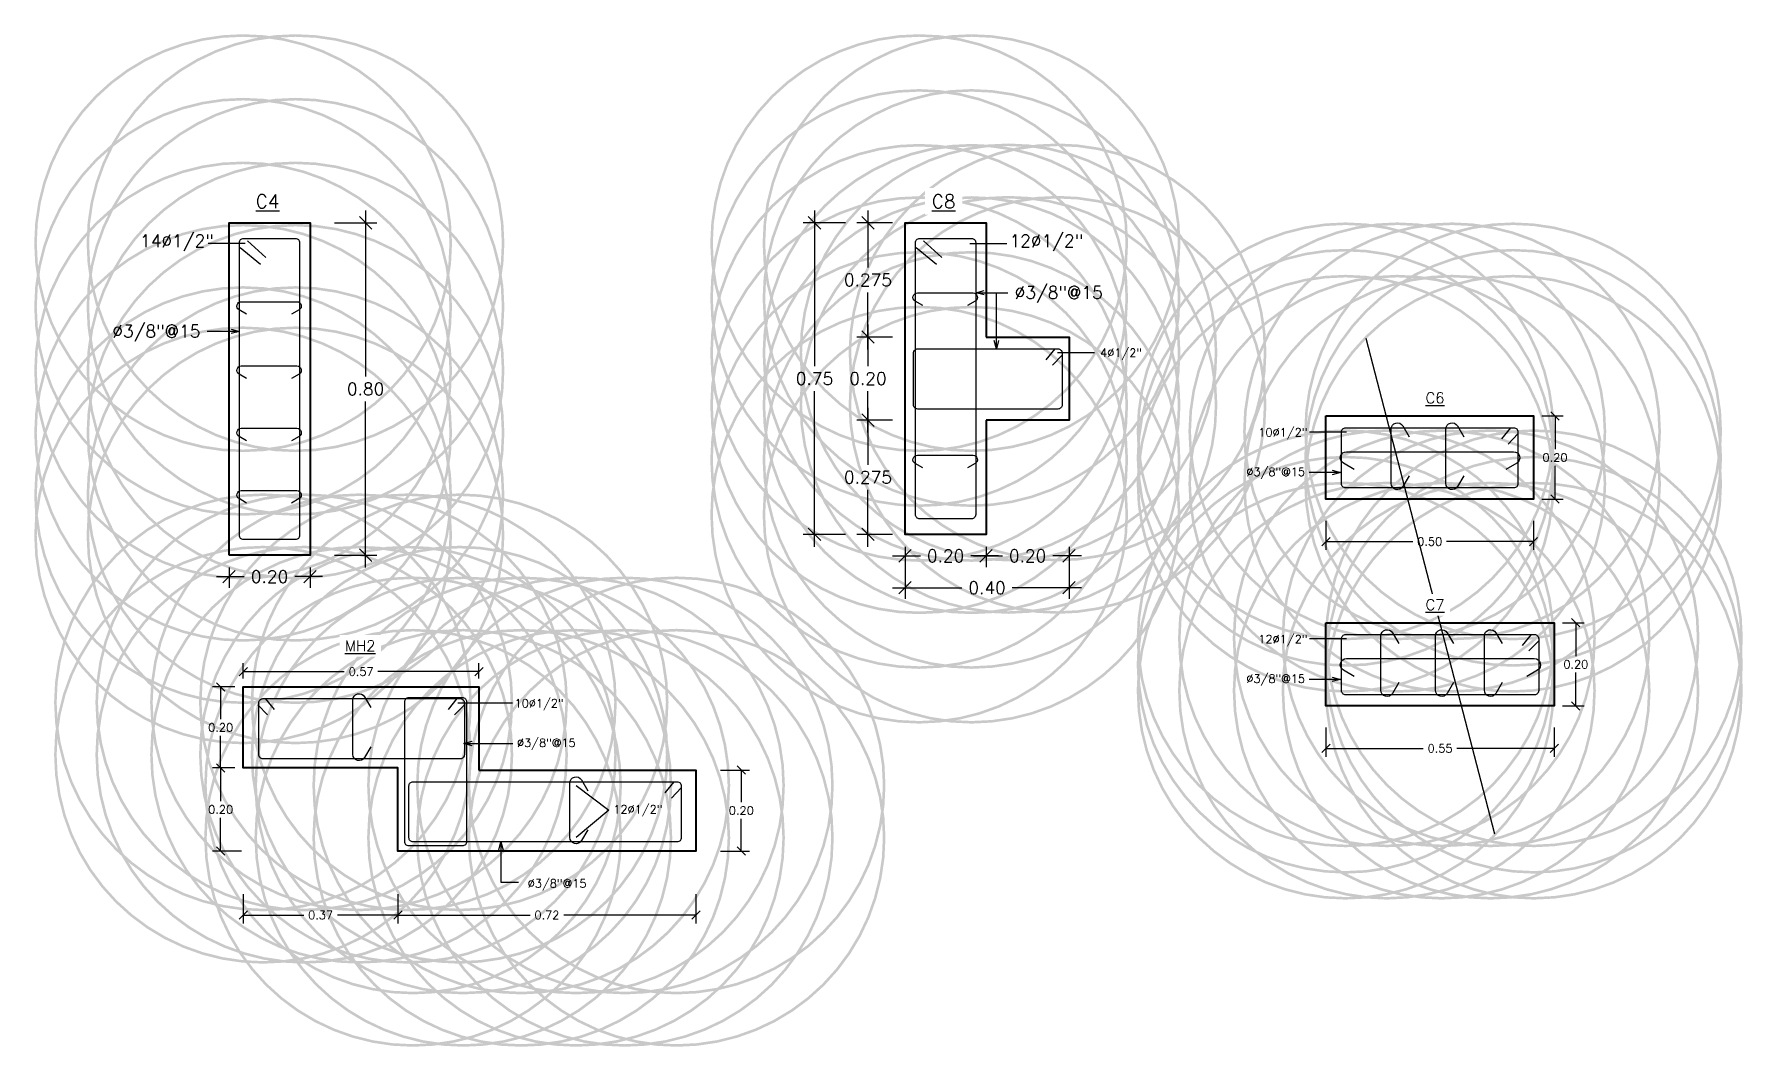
# Model space of a CAD drawing. Header units: metres. Extents: x -25 to 234, y -25 to 53.
# Drawn here: x 33.05 to 37.165, y -17.625 to -15.187 of the extents above; entities that cross this region are included whole.
import ezdxf

# ---------------------------------------------------------------- set-up
doc = ezdxf.new("R2010")
doc.units = ezdxf.units.M
doc.header["$LTSCALE"] = 0.1
doc.header["$MEASUREMENT"] = 0
doc.header["$PDMODE"] = 66
doc.linetypes.add('CONTINUA', pattern=[0])
for name, color, linetype in [('ACERO', 5, 'Continuous'), ('DIMTEXTO', 4, 'Continuous'), ('HATCH', 8, 'Continuous'), ('ZAPATAS', 6, 'Continuous')]:
    doc.layers.add(name, color=color, linetype=linetype)
doc.layers.add('COLUMNAS', color=7, linetype='Continuous', lineweight=40)
doc.styles.add('SMPLEX', font='simplex.shx')
doc.dimstyles.new('D-10', dxfattribs={"dimscale": 0.1, "dimtxt": 0.2, "dimasz": 0.2, "dimexe": 0.2, "dimexo": 0.2, "dimgap": 0.1, "dimtad": 0, "dimtih": 1, "dimtoh": 1, "dimzin": 0, "dimdsep": 46, "dimtxsty": 'SMPLEX', "dimblk1": 'OBLIQUE', "dimblk2": 'OBLIQUE', "dimsah": 1, "dimcen": 0.2, "dimclrd": 4, "dimclre": 4, "dimclrt": 4, "dimadec": 0, "dimazin": 0, "dimtfac": 1, "dimtmove": 0, "dimatfit": 3, "dimldrblk": 'OPEN30', "dimfxl": 0.5, "dimfxlon": 1, "dimtolj": 1, "dimtzin": 0, "dimarcsym": 0})
doc.dimstyles.new('D-15', dxfattribs={"dimscale": 0.15, "dimtxt": 0.2, "dimasz": 0.2, "dimexe": 0.18, "dimexo": 0.2, "dimgap": 0.1, "dimtad": 0, "dimtih": 1, "dimtoh": 1, "dimzin": 0, "dimdsep": 46, "dimtxsty": 'SMPLEX', "dimblk": 'OBLIQUE', "dimcen": 0.09, "dimdle": 0.2, "dimclrd": 4, "dimclre": 4, "dimclrt": 4, "dimadec": 0, "dimazin": 0, "dimtfac": 1, "dimtofl": 0, "dimtmove": 0, "dimatfit": 3, "dimldrblk": 'OPEN30', "dimfxl": 0.5, "dimfxlon": 1, "dimtolj": 1, "dimtzin": 0, "dimarcsym": 0})
doc.dimstyles.new('DIM-10', dxfattribs={"dimscale": 0.1, "dimtxt": 0.2, "dimasz": 0.2, "dimexe": 0.2, "dimexo": 0.2, "dimgap": 0.1, "dimtad": 0, "dimtih": 1, "dimtoh": 1, "dimzin": 0, "dimdsep": 46, "dimtxsty": 'SMPLEX', "dimblk": 'OBLIQUE', "dimcen": 0.2, "dimclrd": 4, "dimclre": 4, "dimclrt": 4, "dimadec": 0, "dimazin": 0, "dimtfac": 1, "dimtmove": 0, "dimatfit": 3, "dimldrblk": 'OPEN30', "dimfxl": 0.6, "dimfxlon": 1, "dimtolj": 1, "dimtzin": 0, "dimarcsym": 0})

# ---------------------------------------------------------------- blocks, each defined once
blk = doc.blocks.new('_Oblique')
at = {"color": 0, "linetype": 'ByBlock', "lineweight": -2}
blk.add_line((-0.5, -0.5), (0.5, 0.5), dxfattribs=at)
blk = doc.blocks.new('_Open30')
at = {"layer": 'DIMTEXTO', "color": 0, "lineweight": -2}
for p, q in [((-1, 0.27), (0, 0)), ((0, 0), (-1, -0.27)), ((0, 0), (-1, 0))]:
    blk.add_line(p, q, dxfattribs=at)
blk = doc.blocks.new('*D29')
at = {"layer": 'Defpoints', "color": 0, "transparency": 16777216}
for p in [(36.1607, -16.3057), (36.6607, -16.3057), (36.6607, -16.4081)]:
    blk.add_point(p, dxfattribs=at)
at = {"layer": 'DIMTEXTO', "color": 4, "lineweight": -2, "transparency": 16777216}
for p, q in [((36.1607, -16.3581), (36.1607, -16.4281)), ((36.6607, -16.3581), (36.6607, -16.4281)), ((36.1607, -16.4081), (36.3702, -16.4081)), ((36.6607, -16.4081), (36.4511, -16.4081))]:
    blk.add_line(p, q, dxfattribs=at)
at = {"layer": 'DIMTEXTO', "color": 4, "lineweight": -2, "transparency": 16777216, "xscale": 0.02, "yscale": 0.02, "zscale": 0.02, "rotation": 180}
blk.add_blockref('_Oblique', (36.1607, -16.4081), dxfattribs=at)
at = {"layer": 'DIMTEXTO', "color": 4, "lineweight": -2, "transparency": 16777216, "xscale": 0.02, "yscale": 0.02, "zscale": 0.02}
blk.add_blockref('_Oblique', (36.6607, -16.4081), dxfattribs=at)
at = {"layer": 'DIMTEXTO', "color": 4, "transparency": 16777216, "insert": (36.4107, -16.4081), "char_height": 0.02, "attachment_point": 5, "style": 'SMPLEX'}
blk.add_mtext('\\A1;0.50', dxfattribs=at)
blk = doc.blocks.new('*D30')
at = {"layer": 'Defpoints', "color": 0, "transparency": 16777216}
for p in [(36.6607, -16.1057), (36.7125, -16.1057), (36.6607, -16.3057)]:
    blk.add_point(p, dxfattribs=at)
at = {"layer": 'DIMTEXTO', "color": 4, "lineweight": -2, "transparency": 16777216}
for p, q in [((36.6807, -16.1057), (36.7325, -16.1057)), ((36.7125, -16.1057), (36.7125, -16.1857)), ((36.7125, -16.3057), (36.7125, -16.2257)), ((36.6807, -16.3057), (36.7325, -16.3057))]:
    blk.add_line(p, q, dxfattribs=at)
at = {"layer": 'DIMTEXTO', "color": 4, "lineweight": -2, "transparency": 16777216, "xscale": 0.02, "yscale": 0.02, "zscale": 0.02}
for p, rotation in [((36.7125, -16.1057), 90), ((36.7125, -16.3057), 270)]:
    blk.add_blockref('_Oblique', p, dxfattribs=dict(at, rotation=rotation))
at = {"layer": 'DIMTEXTO', "color": 4, "transparency": 16777216, "insert": (36.7125, -16.2057), "char_height": 0.02, "attachment_point": 5, "style": 'SMPLEX'}
blk.add_mtext('\\A1;0.20', dxfattribs=at)
blk = doc.blocks.new('*D120')
at = {"layer": 'Defpoints', "color": 0, "transparency": 16777216}
for p in [(36.1607, -16.8037), (36.7107, -16.8037), (36.7107, -16.9061)]:
    blk.add_point(p, dxfattribs=at)
at = {"layer": 'DIMTEXTO', "color": 4, "lineweight": -2, "transparency": 16777216}
for p, q in [((36.1607, -16.8561), (36.1607, -16.9261)), ((36.7107, -16.8561), (36.7107, -16.9261)), ((36.1607, -16.9061), (36.3952, -16.9061)), ((36.7107, -16.9061), (36.4761, -16.9061))]:
    blk.add_line(p, q, dxfattribs=at)
at = {"layer": 'DIMTEXTO', "color": 4, "lineweight": -2, "transparency": 16777216, "xscale": 0.02, "yscale": 0.02, "zscale": 0.02, "rotation": 180}
blk.add_blockref('_Oblique', (36.1607, -16.9061), dxfattribs=at)
at = {"layer": 'DIMTEXTO', "color": 4, "lineweight": -2, "transparency": 16777216, "xscale": 0.02, "yscale": 0.02, "zscale": 0.02}
blk.add_blockref('_Oblique', (36.7107, -16.9061), dxfattribs=at)
at = {"layer": 'DIMTEXTO', "color": 4, "transparency": 16777216, "insert": (36.4357, -16.9061), "char_height": 0.02, "attachment_point": 5, "style": 'SMPLEX'}
blk.add_mtext('\\A1;0.55', dxfattribs=at)
blk = doc.blocks.new('*D121')
at = {"layer": 'Defpoints', "color": 0, "transparency": 16777216}
for p in [(36.7107, -16.6037), (36.7625, -16.6037), (36.7107, -16.8037)]:
    blk.add_point(p, dxfattribs=at)
at = {"layer": 'DIMTEXTO', "color": 4, "lineweight": -2, "transparency": 16777216}
for p, q in [((36.7307, -16.6037), (36.7825, -16.6037)), ((36.7625, -16.6037), (36.7625, -16.6837)), ((36.7625, -16.8037), (36.7625, -16.7237)), ((36.7307, -16.8037), (36.7825, -16.8037))]:
    blk.add_line(p, q, dxfattribs=at)
at = {"layer": 'DIMTEXTO', "color": 4, "lineweight": -2, "transparency": 16777216, "xscale": 0.02, "yscale": 0.02, "zscale": 0.02}
for p, rotation in [((36.7625, -16.6037), 90), ((36.7625, -16.8037), 270)]:
    blk.add_blockref('_Oblique', p, dxfattribs=dict(at, rotation=rotation))
at = {"layer": 'DIMTEXTO', "color": 4, "transparency": 16777216, "insert": (36.7625, -16.7037), "char_height": 0.02, "attachment_point": 5, "style": 'SMPLEX'}
blk.add_mtext('\\A1;0.20', dxfattribs=at)
blk = doc.blocks.new('*D122')
at = {"layer": 'Defpoints', "color": 0, "transparency": 16777216}
for p in [(33.7142, -15.6408), (33.848, -15.6408), (33.7142, -16.4408)]:
    blk.add_point(p, dxfattribs=at)
at = {"layer": 'DIMTEXTO', "color": 4, "lineweight": -2, "transparency": 16777216}
for p, q in [((33.848, -15.6108), (33.848, -16.0108)), ((33.773, -15.6408), (33.875, -15.6408)), ((33.848, -16.4708), (33.848, -16.0708)), ((33.773, -16.4408), (33.875, -16.4408))]:
    blk.add_line(p, q, dxfattribs=at)
at = {"layer": 'DIMTEXTO', "color": 4, "lineweight": -2, "transparency": 16777216, "xscale": 0.03, "yscale": 0.03, "zscale": 0.03}
for p, rotation in [((33.848, -15.6408), 90), ((33.848, -16.4408), 270)]:
    blk.add_blockref('_Oblique', p, dxfattribs=dict(at, rotation=rotation))
at = {"layer": 'DIMTEXTO', "color": 4, "transparency": 16777216, "insert": (33.848, -16.0408), "char_height": 0.03, "attachment_point": 5, "style": 'SMPLEX'}
blk.add_mtext('\\A1;0.80', dxfattribs=at)
blk = doc.blocks.new('*D123')
at = {"layer": 'Defpoints', "color": 0, "transparency": 16777216}
for p in [(33.5192, -16.4408), (33.7142, -16.4408), (33.5192, -16.4926)]:
    blk.add_point(p, dxfattribs=at)
at = {"layer": 'DIMTEXTO', "color": 4, "lineweight": -2, "transparency": 16777216}
for p, q in [((33.4892, -16.4926), (33.556, -16.4926)), ((33.5192, -16.4708), (33.5192, -16.5196)), ((33.7442, -16.4926), (33.6774, -16.4926)), ((33.7142, -16.4708), (33.7142, -16.5196))]:
    blk.add_line(p, q, dxfattribs=at)
at = {"layer": 'DIMTEXTO', "color": 4, "lineweight": -2, "transparency": 16777216, "xscale": 0.03, "yscale": 0.03, "zscale": 0.03, "rotation": 180}
blk.add_blockref('_Oblique', (33.5192, -16.4926), dxfattribs=at)
at = {"layer": 'DIMTEXTO', "color": 4, "lineweight": -2, "transparency": 16777216, "xscale": 0.03, "yscale": 0.03, "zscale": 0.03}
blk.add_blockref('_Oblique', (33.7142, -16.4926), dxfattribs=at)
at = {"layer": 'DIMTEXTO', "color": 4, "transparency": 16777216, "insert": (33.6167, -16.4926), "char_height": 0.03, "attachment_point": 5, "style": 'SMPLEX'}
blk.add_mtext('\\A1;0.20', dxfattribs=at)
blk = doc.blocks.new('*D124')
at = {"layer": 'Defpoints', "color": 0, "transparency": 16777216}
for p in [(34.9292, -15.6408), (35.1473, -15.6408), (35.1473, -16.3908)]:
    blk.add_point(p, dxfattribs=at)
at = {"layer": 'DIMTEXTO', "color": 4, "lineweight": -2, "transparency": 16777216}
for p, q in [((34.9292, -15.6108), (34.9292, -15.9858)), ((35.0042, -15.6408), (34.9022, -15.6408)), ((34.9292, -16.4208), (34.9292, -16.0458)), ((35.0042, -16.3908), (34.9022, -16.3908))]:
    blk.add_line(p, q, dxfattribs=at)
at = {"layer": 'DIMTEXTO', "color": 4, "lineweight": -2, "transparency": 16777216, "xscale": 0.03, "yscale": 0.03, "zscale": 0.03}
for p, rotation in [((34.9292, -15.6408), 90), ((34.9292, -16.3908), 270)]:
    blk.add_blockref('_Oblique', p, dxfattribs=dict(at, rotation=rotation))
at = {"layer": 'DIMTEXTO', "color": 4, "transparency": 16777216, "insert": (34.9292, -16.0158), "char_height": 0.03, "attachment_point": 5, "style": 'SMPLEX'}
blk.add_mtext('\\A1;0.75', dxfattribs=at)
blk = doc.blocks.new('*D125')
at = {"layer": 'Defpoints', "color": 0, "transparency": 16777216}
for p in [(35.1473, -16.3908), (35.3423, -16.3908), (35.1473, -16.4426)]:
    blk.add_point(p, dxfattribs=at)
at = {"layer": 'DIMTEXTO', "color": 4, "lineweight": -2, "transparency": 16777216}
for p, q in [((35.1173, -16.4426), (35.1841, -16.4426)), ((35.1473, -16.4208), (35.1473, -16.4696)), ((35.3723, -16.4426), (35.3055, -16.4426)), ((35.3423, -16.4208), (35.3423, -16.4696))]:
    blk.add_line(p, q, dxfattribs=at)
at = {"layer": 'DIMTEXTO', "color": 4, "lineweight": -2, "transparency": 16777216, "xscale": 0.03, "yscale": 0.03, "zscale": 0.03, "rotation": 180}
blk.add_blockref('_Oblique', (35.1473, -16.4426), dxfattribs=at)
at = {"layer": 'DIMTEXTO', "color": 4, "lineweight": -2, "transparency": 16777216, "xscale": 0.03, "yscale": 0.03, "zscale": 0.03}
blk.add_blockref('_Oblique', (35.3423, -16.4426), dxfattribs=at)
at = {"layer": 'DIMTEXTO', "color": 4, "transparency": 16777216, "insert": (35.2448, -16.4426), "char_height": 0.03, "attachment_point": 5, "style": 'SMPLEX'}
blk.add_mtext('\\A1;0.20', dxfattribs=at)
blk = doc.blocks.new('*D128')
at = {"layer": 'Defpoints', "color": 0, "transparency": 16777216}
for p in [(33.5534, -16.7581), (33.499, -16.9531), (33.5534, -16.9531)]:
    blk.add_point(p, dxfattribs=at)
at = {"layer": 'DIMTEXTO', "color": 4, "lineweight": -2, "transparency": 16777216}
for p, q in [((33.5334, -16.7581), (33.479, -16.7581)), ((33.499, -16.7581), (33.499, -16.8356)), ((33.499, -16.9531), (33.499, -16.8756)), ((33.5334, -16.9531), (33.479, -16.9531))]:
    blk.add_line(p, q, dxfattribs=at)
at = {"layer": 'DIMTEXTO', "color": 4, "lineweight": -2, "transparency": 16777216, "xscale": 0.02, "yscale": 0.02, "zscale": 0.02}
for p, rotation in [((33.499, -16.7581), 90), ((33.499, -16.9531), 270)]:
    blk.add_blockref('_Oblique', p, dxfattribs=dict(at, rotation=rotation))
at = {"layer": 'DIMTEXTO', "color": 4, "transparency": 16777216, "insert": (33.499, -16.8556), "char_height": 0.02, "attachment_point": 5, "style": 'SMPLEX'}
blk.add_mtext('\\A1;0.20', dxfattribs=at)
blk = doc.blocks.new('*D129')
at = {"layer": 'Defpoints', "color": 0, "transparency": 16777216}
for p in [(34.6434, -16.9581), (34.6434, -17.1531), (34.7529, -17.1531)]:
    blk.add_point(p, dxfattribs=at)
at = {"layer": 'DIMTEXTO', "color": 4, "lineweight": -2, "transparency": 16777216}
for p, q in [((34.7029, -16.9581), (34.7729, -16.9581)), ((34.7529, -16.9581), (34.7529, -17.0356)), ((34.7529, -17.1531), (34.7529, -17.0756)), ((34.7029, -17.1531), (34.7729, -17.1531))]:
    blk.add_line(p, q, dxfattribs=at)
at = {"layer": 'DIMTEXTO', "color": 4, "lineweight": -2, "transparency": 16777216, "xscale": 0.02, "yscale": 0.02, "zscale": 0.02}
for p, rotation in [((34.7529, -16.9581), 90), ((34.7529, -17.1531), 270)]:
    blk.add_blockref('_Oblique', p, dxfattribs=dict(at, rotation=rotation))
at = {"layer": 'DIMTEXTO', "color": 4, "transparency": 16777216, "insert": (34.7529, -17.0556), "char_height": 0.02, "attachment_point": 5, "style": 'SMPLEX'}
blk.add_mtext('\\A1;0.20', dxfattribs=at)
blk = doc.blocks.new('*D130')
at = {"layer": 'Defpoints', "color": 0, "transparency": 16777216}
for p in [(33.5534, -16.9531), (33.9259, -16.9531), (33.9259, -17.3073)]:
    blk.add_point(p, dxfattribs=at)
at = {"layer": 'DIMTEXTO', "color": 4, "lineweight": -2, "transparency": 16777216}
for p, q in [((33.5534, -17.2573), (33.5534, -17.3273)), ((33.9259, -17.2573), (33.9259, -17.3273)), ((33.5534, -17.3073), (33.6992, -17.3073)), ((33.9259, -17.3073), (33.7802, -17.3073))]:
    blk.add_line(p, q, dxfattribs=at)
at = {"layer": 'DIMTEXTO', "color": 4, "lineweight": -2, "transparency": 16777216, "xscale": 0.02, "yscale": 0.02, "zscale": 0.02, "rotation": 180}
blk.add_blockref('_Oblique', (33.5534, -17.3073), dxfattribs=at)
at = {"layer": 'DIMTEXTO', "color": 4, "lineweight": -2, "transparency": 16777216, "xscale": 0.02, "yscale": 0.02, "zscale": 0.02}
blk.add_blockref('_Oblique', (33.9259, -17.3073), dxfattribs=at)
at = {"layer": 'DIMTEXTO', "color": 4, "transparency": 16777216, "insert": (33.7397, -17.3073), "char_height": 0.02, "attachment_point": 5, "style": 'SMPLEX'}
blk.add_mtext('\\A1;0.37', dxfattribs=at)
blk = doc.blocks.new('*D131')
at = {"layer": 'Defpoints', "color": 0, "linetype": 'CONTINUA', "transparency": 16777216}
for p in [(33.9259, -16.9531), (34.6434, -17.1531), (34.6434, -17.3073)]:
    blk.add_point(p, dxfattribs=at)
at = {"layer": 'DIMTEXTO', "color": 4, "linetype": 'CONTINUA', "lineweight": -2, "transparency": 16777216}
for p, q in [((33.9259, -17.2573), (33.9259, -17.3273)), ((34.6434, -17.2573), (34.6434, -17.3273)), ((33.9259, -17.3073), (34.2442, -17.3073)), ((34.6434, -17.3073), (34.3252, -17.3073))]:
    blk.add_line(p, q, dxfattribs=at)
at = {"layer": 'DIMTEXTO', "color": 4, "linetype": 'CONTINUA', "lineweight": -2, "transparency": 16777216, "xscale": 0.02, "yscale": 0.02, "zscale": 0.02, "rotation": 180}
blk.add_blockref('_Oblique', (33.9259, -17.3073), dxfattribs=at)
at = {"layer": 'DIMTEXTO', "color": 4, "linetype": 'CONTINUA', "lineweight": -2, "transparency": 16777216, "xscale": 0.02, "yscale": 0.02, "zscale": 0.02}
blk.add_blockref('_Oblique', (34.6434, -17.3073), dxfattribs=at)
at = {"layer": 'DIMTEXTO', "color": 4, "linetype": 'CONTINUA', "transparency": 16777216, "insert": (34.2847, -17.3073), "char_height": 0.02, "attachment_point": 5, "style": 'SMPLEX'}
blk.add_mtext('\\A1;0.72', dxfattribs=at)
blk = doc.blocks.new('*D132')
at = {"layer": 'Defpoints', "color": 0, "linetype": 'CONTINUA', "transparency": 16777216}
for p in [(33.5534, -16.9531), (33.499, -17.1531), (33.9259, -17.1531)]:
    blk.add_point(p, dxfattribs=at)
at = {"layer": 'DIMTEXTO', "color": 4, "linetype": 'CONTINUA', "lineweight": -2, "transparency": 16777216}
for p, q in [((33.5334, -16.9531), (33.479, -16.9531)), ((33.499, -16.9531), (33.499, -17.0331)), ((33.499, -17.1531), (33.499, -17.0731)), ((33.549, -17.1531), (33.479, -17.1531))]:
    blk.add_line(p, q, dxfattribs=at)
at = {"layer": 'DIMTEXTO', "color": 4, "linetype": 'CONTINUA', "lineweight": -2, "transparency": 16777216, "xscale": 0.02, "yscale": 0.02, "zscale": 0.02}
for p, rotation in [((33.499, -16.9531), 90), ((33.499, -17.1531), 270)]:
    blk.add_blockref('_Oblique', p, dxfattribs=dict(at, rotation=rotation))
at = {"layer": 'DIMTEXTO', "color": 4, "linetype": 'CONTINUA', "transparency": 16777216, "insert": (33.499, -17.0531), "char_height": 0.02, "attachment_point": 5, "style": 'SMPLEX'}
blk.add_mtext('\\A1;0.20', dxfattribs=at)
blk = doc.blocks.new('*D133')
at = {"layer": 'Defpoints', "color": 0, "transparency": 16777216}
for p in [(34.1209, -16.7212), (33.5534, -16.7581), (34.1209, -16.7581)]:
    blk.add_point(p, dxfattribs=at)
at = {"layer": 'DIMTEXTO', "color": 4, "lineweight": -2, "transparency": 16777216}
for p, q in [((33.5534, -16.7381), (33.5534, -16.7012)), ((34.1209, -16.7381), (34.1209, -16.7012)), ((33.5534, -16.7212), (33.7967, -16.7212)), ((34.1209, -16.7212), (33.8777, -16.7212))]:
    blk.add_line(p, q, dxfattribs=at)
at = {"layer": 'DIMTEXTO', "color": 4, "lineweight": -2, "transparency": 16777216, "xscale": 0.02, "yscale": 0.02, "zscale": 0.02, "rotation": 180}
blk.add_blockref('_Oblique', (33.5534, -16.7212), dxfattribs=at)
at = {"layer": 'DIMTEXTO', "color": 4, "lineweight": -2, "transparency": 16777216, "xscale": 0.02, "yscale": 0.02, "zscale": 0.02}
blk.add_blockref('_Oblique', (34.1209, -16.7212), dxfattribs=at)
at = {"layer": 'DIMTEXTO', "color": 4, "transparency": 16777216, "insert": (33.8372, -16.7212), "char_height": 0.02, "attachment_point": 5, "style": 'SMPLEX'}
blk.add_mtext('\\A1;0.57', dxfattribs=at)
blk = doc.blocks.new('*D134')
at = {"layer": 'Defpoints', "color": 0, "transparency": 16777216}
for p in [(35.1473, -15.6408), (35.0578, -15.9158), (35.1473, -15.9158)]:
    blk.add_point(p, dxfattribs=at)
at = {"layer": 'DIMTEXTO', "color": 4, "lineweight": -2, "transparency": 16777216}
for p, q in [((35.0578, -15.6108), (35.0578, -15.7483)), ((35.1173, -15.6408), (35.0308, -15.6408)), ((35.0578, -15.9458), (35.0578, -15.8083)), ((35.1173, -15.9158), (35.0308, -15.9158))]:
    blk.add_line(p, q, dxfattribs=at)
at = {"layer": 'DIMTEXTO', "color": 4, "lineweight": -2, "transparency": 16777216, "xscale": 0.03, "yscale": 0.03, "zscale": 0.03}
for p, rotation in [((35.0578, -15.6408), 90), ((35.0578, -15.9158), 270)]:
    blk.add_blockref('_Oblique', p, dxfattribs=dict(at, rotation=rotation))
at = {"layer": 'DIMTEXTO', "color": 4, "transparency": 16777216, "insert": (35.0578, -15.7783), "char_height": 0.03, "attachment_point": 5, "style": 'SMPLEX'}
blk.add_mtext('\\A1;0.275', dxfattribs=at)
blk = doc.blocks.new('*D135')
at = {"layer": 'Defpoints', "color": 0, "linetype": 'CONTINUA', "transparency": 16777216}
for p in [(35.1473, -15.9158), (35.0578, -16.1158), (35.1473, -16.1158)]:
    blk.add_point(p, dxfattribs=at)
at = {"layer": 'DIMTEXTO', "color": 4, "linetype": 'CONTINUA', "lineweight": -2, "transparency": 16777216}
for p, q in [((35.1173, -15.9158), (35.0308, -15.9158)), ((35.0578, -15.8858), (35.0578, -15.9858)), ((35.0578, -16.1458), (35.0578, -16.0458)), ((35.1173, -16.1158), (35.0308, -16.1158))]:
    blk.add_line(p, q, dxfattribs=at)
at = {"layer": 'DIMTEXTO', "color": 4, "linetype": 'CONTINUA', "lineweight": -2, "transparency": 16777216, "xscale": 0.03, "yscale": 0.03, "zscale": 0.03}
for p, rotation in [((35.0578, -15.9158), 90), ((35.0578, -16.1158), 270)]:
    blk.add_blockref('_Oblique', p, dxfattribs=dict(at, rotation=rotation))
at = {"layer": 'DIMTEXTO', "color": 4, "linetype": 'CONTINUA', "transparency": 16777216, "insert": (35.0578, -16.0158), "char_height": 0.03, "attachment_point": 5, "style": 'SMPLEX'}
blk.add_mtext('\\A1;0.20', dxfattribs=at)
blk = doc.blocks.new('*D136')
at = {"layer": 'Defpoints', "color": 0, "linetype": 'CONTINUA', "transparency": 16777216}
for p in [(35.1473, -16.1158), (35.0578, -16.3908), (35.1473, -16.3908)]:
    blk.add_point(p, dxfattribs=at)
at = {"layer": 'DIMTEXTO', "color": 4, "linetype": 'CONTINUA', "lineweight": -2, "transparency": 16777216}
for p, q in [((35.0578, -16.0858), (35.0578, -16.2233)), ((35.1173, -16.1158), (35.0308, -16.1158)), ((35.0578, -16.4208), (35.0578, -16.2833)), ((35.1173, -16.3908), (35.0308, -16.3908))]:
    blk.add_line(p, q, dxfattribs=at)
at = {"layer": 'DIMTEXTO', "color": 4, "linetype": 'CONTINUA', "lineweight": -2, "transparency": 16777216, "xscale": 0.03, "yscale": 0.03, "zscale": 0.03}
for p, rotation in [((35.0578, -16.1158), 90), ((35.0578, -16.3908), 270)]:
    blk.add_blockref('_Oblique', p, dxfattribs=dict(at, rotation=rotation))
at = {"layer": 'DIMTEXTO', "color": 4, "linetype": 'CONTINUA', "transparency": 16777216, "insert": (35.0578, -16.2533), "char_height": 0.03, "attachment_point": 5, "style": 'SMPLEX'}
blk.add_mtext('\\A1;0.275', dxfattribs=at)
blk = doc.blocks.new('*D137')
at = {"layer": 'Defpoints', "color": 0, "linetype": 'CONTINUA', "transparency": 16777216}
for p in [(35.3423, -16.3908), (35.5423, -16.3908), (35.5423, -16.4426)]:
    blk.add_point(p, dxfattribs=at)
at = {"layer": 'DIMTEXTO', "color": 4, "linetype": 'CONTINUA', "lineweight": -2, "transparency": 16777216}
for p, q in [((35.3123, -16.4426), (35.3816, -16.4426)), ((35.3423, -16.4208), (35.3423, -16.4696)), ((35.5723, -16.4426), (35.503, -16.4426)), ((35.5423, -16.4208), (35.5423, -16.4696))]:
    blk.add_line(p, q, dxfattribs=at)
at = {"layer": 'DIMTEXTO', "color": 4, "linetype": 'CONTINUA', "lineweight": -2, "transparency": 16777216, "xscale": 0.03, "yscale": 0.03, "zscale": 0.03, "rotation": 180}
blk.add_blockref('_Oblique', (35.3423, -16.4426), dxfattribs=at)
at = {"layer": 'DIMTEXTO', "color": 4, "linetype": 'CONTINUA', "lineweight": -2, "transparency": 16777216, "xscale": 0.03, "yscale": 0.03, "zscale": 0.03}
blk.add_blockref('_Oblique', (35.5423, -16.4426), dxfattribs=at)
at = {"layer": 'DIMTEXTO', "color": 4, "linetype": 'CONTINUA', "transparency": 16777216, "insert": (35.4423, -16.4426), "char_height": 0.03, "attachment_point": 5, "style": 'SMPLEX'}
blk.add_mtext('\\A1;0.20', dxfattribs=at)
blk = doc.blocks.new('*D138')
at = {"layer": 'Defpoints', "color": 0, "linetype": 'CONTINUA', "transparency": 16777216}
for p in [(35.1473, -16.3908), (35.5423, -16.3908), (35.5423, -16.5193)]:
    blk.add_point(p, dxfattribs=at)
at = {"layer": 'DIMTEXTO', "color": 4, "linetype": 'CONTINUA', "lineweight": -2, "transparency": 16777216}
for p, q in [((35.1473, -16.4443), (35.1473, -16.5463)), ((35.5423, -16.4443), (35.5423, -16.5463)), ((35.1173, -16.5193), (35.2841, -16.5193)), ((35.5723, -16.5193), (35.4055, -16.5193))]:
    blk.add_line(p, q, dxfattribs=at)
at = {"layer": 'DIMTEXTO', "color": 4, "linetype": 'CONTINUA', "lineweight": -2, "transparency": 16777216, "xscale": 0.03, "yscale": 0.03, "zscale": 0.03, "rotation": 180}
blk.add_blockref('_Oblique', (35.1473, -16.5193), dxfattribs=at)
at = {"layer": 'DIMTEXTO', "color": 4, "linetype": 'CONTINUA', "lineweight": -2, "transparency": 16777216, "xscale": 0.03, "yscale": 0.03, "zscale": 0.03}
blk.add_blockref('_Oblique', (35.5423, -16.5193), dxfattribs=at)
at = {"layer": 'DIMTEXTO', "color": 4, "linetype": 'CONTINUA', "transparency": 16777216, "insert": (35.3448, -16.5193), "char_height": 0.03, "attachment_point": 5, "style": 'SMPLEX'}
blk.add_mtext('\\A1;0.40', dxfattribs=at)

msp = doc.modelspace()

# ---------------------------------------------------------------- linework, layer by layer
at = {"layer": 'ACERO'}
for p, q in [((33.546, -15.7004), (33.5951, -15.7402)), ((33.5637, -15.684), (33.608, -15.7243)), ((35.1741, -15.7004), (35.2232, -15.7402)), ((35.1919, -15.684), (35.2361, -15.7243)), ((35.5076, -15.944), (35.4862, -15.9704)), ((35.5255, -15.9591), (35.5021, -15.9833)), ((36.6052, -16.134), (36.5838, -16.1604)), ((36.6232, -16.1491), (36.5997, -16.1733)), ((36.6552, -16.632), (36.6338, -16.6584)), ((36.6732, -16.6471), (36.6497, -16.6713)), ((33.6064, -16.7863), (33.6278, -16.8127)), ((34.0679, -16.7863), (34.0466, -16.8127)), ((33.5884, -16.8014), (33.6119, -16.8256)), ((34.0859, -16.8014), (34.0625, -16.8256)), ((34.5904, -16.9863), (34.5691, -17.0127)), ((34.6084, -17.0014), (34.585, -17.0256))]:
    msp.add_line(p, q, dxfattribs=at)
at = {"layer": 'ACERO', "const_width": 1}
for points in [[(33.5531, -15.6866, 1), (33.5531, -15.6929, 1)], [(33.6792, -15.6866, 1), (33.6792, -15.6929, 1)], [(35.1812, -15.6866, 1), (35.1812, -15.6929, 1)], [(35.3073, -15.6866, 1), (35.3073, -15.6929, 1)], [(33.5531, -15.8398, 1), (33.5531, -15.8461, 1)], [(33.6792, -15.8398, 1), (33.6792, -15.8461, 1)], [(35.1812, -15.8187, 1), (35.1812, -15.825, 1)], [(35.3073, -15.8187, 1), (35.3073, -15.825, 1)], [(35.1812, -15.9507, 1), (35.1812, -15.9571, 1)], [(35.3073, -15.9507, 1), (35.3073, -15.9571, 1)], [(35.3994, -15.9529, 1), (35.3931, -15.9529, 1)], [(35.5176, -15.9529, 1), (35.5112, -15.9529, 1)], [(33.5531, -15.9931, 1), (33.5531, -15.9994, 1)], [(33.6792, -15.9931, 1), (33.6792, -15.9994, 1)], [(35.1812, -16.0765, 1), (35.1812, -16.0829, 1)], [(35.3073, -16.0765, 1), (35.3073, -16.0829, 1)], [(35.3994, -16.079, 1), (35.3931, -16.079, 1)], [(35.5176, -16.079, 1), (35.5112, -16.079, 1)], [(33.5531, -16.1431, 1), (33.5531, -16.1494, 1)], [(33.6792, -16.1431, 1), (33.6792, -16.1494, 1)], [(36.2113, -16.1429, 1), (36.205, -16.1429, 1)], [(36.3359, -16.1429, 1), (36.3296, -16.1429, 1)], [(36.4677, -16.1429, 1), (36.4613, -16.1429, 1)], [(36.6148, -16.1429, 1), (36.6085, -16.1429, 1)], [(35.1812, -16.2083, 1), (35.1812, -16.2146, 1)], [(35.3073, -16.2083, 1), (35.3073, -16.2146, 1)], [(36.2113, -16.2065, 1), (36.205, -16.2065, 1)], [(36.6148, -16.2065, 1), (36.6085, -16.2065, 1)], [(33.5531, -16.2931, 1), (33.5531, -16.2994, 1)], [(33.6792, -16.2931, 1), (33.6792, -16.2994, 1)], [(36.2113, -16.269, 1), (36.205, -16.269, 1)], [(36.3359, -16.269, 1), (36.3296, -16.269, 1)], [(36.4677, -16.269, 1), (36.4613, -16.269, 1)], [(36.6148, -16.269, 1), (36.6085, -16.269, 1)], [(35.1812, -16.3401, 1), (35.1812, -16.3464, 1)], [(35.3073, -16.3401, 1), (35.3073, -16.3464, 1)], [(33.5531, -16.3901, 1), (33.5531, -16.3964, 1)], [(33.6792, -16.3901, 1), (33.6792, -16.3964, 1)], [(36.2113, -16.6409, 1), (36.205, -16.6409, 1)], [(36.3109, -16.6409, 1), (36.3046, -16.6409, 1)], [(36.4427, -16.6409, 1), (36.4363, -16.6409, 1)], [(36.5604, -16.6409, 1), (36.554, -16.6409, 1)], [(36.6648, -16.6409, 1), (36.6585, -16.6409, 1)], [(36.2113, -16.7045, 1), (36.205, -16.7045, 1)], [(36.6648, -16.7045, 1), (36.6585, -16.7045, 1)], [(33.6041, -16.7952, 1), (33.5978, -16.7952, 1)], [(33.7037, -16.7952, 1), (33.6973, -16.7952, 1)], [(33.8354, -16.7952, 1), (33.8291, -16.7952, 1)], [(33.9531, -16.7952, 1), (33.9468, -16.7952, 1)], [(34.0776, -16.7952, 1), (34.0712, -16.7952, 1)], [(36.2113, -16.767, 1), (36.205, -16.767, 1)], [(36.3109, -16.767, 1), (36.3046, -16.767, 1)], [(36.4427, -16.767, 1), (36.4363, -16.767, 1)], [(36.5604, -16.767, 1), (36.554, -16.767, 1)], [(36.6648, -16.767, 1), (36.6585, -16.767, 1)], [(33.6041, -16.9213, 1), (33.5978, -16.9213, 1)], [(33.7037, -16.9213, 1), (33.6973, -16.9213, 1)], [(33.8354, -16.9213, 1), (33.8291, -16.9213, 1)], [(33.9531, -16.9213, 1), (33.9468, -16.9213, 1)], [(34.0776, -16.9213, 1), (34.0712, -16.9213, 1)], [(33.9655, -16.9952, 1), (33.9592, -16.9952, 1)], [(34.0866, -16.9952, 1), (34.0803, -16.9952, 1)], [(34.2262, -16.9952, 1), (34.2198, -16.9952, 1)], [(34.3579, -16.9952, 1), (34.3516, -16.9952, 1)], [(34.4756, -16.9952, 1), (34.4693, -16.9952, 1)], [(34.6001, -16.9952, 1), (34.5937, -16.9952, 1)], [(33.9655, -17.1213, 1), (33.9592, -17.1213, 1)], [(34.0866, -17.1213, 1), (34.0803, -17.1213, 1)], [(34.2262, -17.1213, 1), (34.2198, -17.1213, 1)], [(34.3579, -17.1213, 1), (34.3516, -17.1213, 1)], [(34.4756, -17.1213, 1), (34.4693, -17.1213, 1)], [(34.6001, -17.1213, 1), (34.5937, -17.1213, 1)]]:
    msp.add_lwpolyline(points, format="xyb", close=True, dxfattribs=at)
at = {"layer": 'ACERO'}
for points in [[(33.5542, -15.6783), (33.6792, -15.6783, -0.414214), (33.6892, -15.6883), (33.6892, -16.3933, -0.414214), (33.6792, -16.4033), (33.5542, -16.4033, -0.414214), (33.5442, -16.3933), (33.5442, -15.6883, -0.414214)], [(35.1823, -15.6783), (35.3073, -15.6783, -0.414214), (35.3173, -15.6883), (35.3173, -16.3433, -0.414214), (35.3073, -16.3533), (35.1823, -16.3533, -0.414214), (35.1723, -16.3433), (35.1723, -15.6883, -0.414214)], [(35.5255, -15.954), (35.5255, -16.079, -0.414214), (35.5155, -16.089), (35.1777, -16.089, -0.414214), (35.1677, -16.079), (35.1677, -15.954, -0.414214), (35.1777, -15.944), (35.5155, -15.944, -0.414214)], [(36.6232, -16.144), (36.6232, -16.269, -0.414214), (36.6132, -16.279), (36.2082, -16.279, -0.414214), (36.1982, -16.269), (36.1982, -16.144, -0.414214), (36.2082, -16.134), (36.6132, -16.134, -0.414214)], [(36.6732, -16.642), (36.6732, -16.767, -0.414214), (36.6632, -16.777), (36.2082, -16.777, -0.414214), (36.1982, -16.767), (36.1982, -16.642, -0.414214), (36.2082, -16.632), (36.6632, -16.632, -0.414214)], [(34.0859, -16.7963), (34.0859, -16.9213, -0.414214), (34.0759, -16.9313), (33.6009, -16.9313, -0.414214), (33.5909, -16.9213), (33.5909, -16.7963, -0.414214), (33.6009, -16.7863), (34.0759, -16.7863, -0.414214)], [(33.9523, -16.7836), (34.0812, -16.7836, -0.414214), (34.0912, -16.7936), (34.0912, -17.131, -0.414214), (34.0812, -17.141), (33.9523, -17.141, -0.414214), (33.9423, -17.131), (33.9423, -16.7936, -0.414214)], [(34.6084, -16.9963), (34.6084, -17.1213, -0.414214), (34.5984, -17.1313), (33.9624, -17.1313, -0.414214), (33.9524, -17.1213), (33.9524, -16.9963, -0.414214), (33.9624, -16.9863), (34.5984, -16.9863, -0.414214)]]:
    msp.add_lwpolyline(points, format="xyb", close=True, dxfattribs=at)
at = {"layer": 'ACERO', "linetype": 'CONTINUA'}
for points in [[(33.5616, -15.8608), (33.5434, -15.8502, -0.765011), (33.5487, -15.8306), (33.6828, -15.8306, -0.765011), (33.6881, -15.8502), (33.6699, -15.8608)], [(35.1897, -15.8397), (35.1715, -15.8291, -0.765011), (35.1768, -15.8095), (35.3109, -15.8095, -0.765011), (35.3162, -15.8291), (35.298, -15.8397)], [(33.5616, -16.0155), (33.5434, -16.0048, -0.765011), (33.5487, -15.9853), (33.6828, -15.9853, -0.765011), (33.6881, -16.0048), (33.6699, -16.0155)], [(36.361, -16.2497), (36.3458, -16.2757, -0.765011), (36.3178, -16.2681), (36.3178, -16.1373, -0.765011), (36.3458, -16.1297), (36.361, -16.1557)], [(36.4927, -16.2497), (36.4775, -16.2757, -0.765011), (36.4496, -16.2681), (36.4496, -16.1373, -0.765011), (36.4775, -16.1297), (36.4927, -16.1557)], [(33.5616, -16.1655), (33.5434, -16.1548, -0.765011), (33.5487, -16.1353), (33.6828, -16.1353, -0.765011), (33.6881, -16.1548), (33.6699, -16.1655)], [(35.1897, -16.2307), (35.1715, -16.2201, -0.765011), (35.1768, -16.2005), (35.3109, -16.2005, -0.765011), (35.3162, -16.2201), (35.298, -16.2307)], [(36.2289, -16.2349), (36.2029, -16.2196, -0.765011), (36.2104, -16.1917), (36.6127, -16.1917, -0.765011), (36.6202, -16.2196), (36.5943, -16.2349)], [(33.5616, -16.3155), (33.5434, -16.3048, -0.765011), (33.5487, -16.2853), (33.6828, -16.2853, -0.765011), (33.6881, -16.3048), (33.6699, -16.3155)], [(36.336, -16.7477), (36.3208, -16.7737, -0.765011), (36.2928, -16.7661), (36.2928, -16.6353, -0.765011), (36.3208, -16.6277), (36.336, -16.6537)], [(36.4677, -16.7477), (36.4525, -16.7737, -0.765011), (36.4246, -16.7661), (36.4246, -16.6353, -0.765011), (36.4525, -16.6277), (36.4677, -16.6537)], [(36.5854, -16.7477), (36.5702, -16.7737, -0.765011), (36.5423, -16.7661), (36.5423, -16.6353, -0.765011), (36.5702, -16.6277), (36.5854, -16.6537)], [(36.2289, -16.7329), (36.2029, -16.7176, -0.765011), (36.2104, -16.6897), (36.6627, -16.6897, -0.765011), (36.6702, -16.7176), (36.6443, -16.7329)], [(33.8605, -16.902), (33.8453, -16.928, -0.765011), (33.8173, -16.9205), (33.8173, -16.7896, -0.765011), (33.8453, -16.782), (33.8605, -16.808)], [(34.383, -17.102), (34.3678, -17.128, -0.765011), (34.3398, -17.1205), (34.3398, -16.9896, -0.765011), (34.3678, -16.982), (34.383, -17.008)]]:
    msp.add_lwpolyline(points, format="xyb", dxfattribs=at)
at = {"layer": 'COLUMNAS', "color": 1}
for points in [[(33.5192, -16.4408), (33.5192, -15.6408), (33.7142, -15.6408), (33.7142, -16.4408)], [(36.1607, -16.1057), (36.6607, -16.1057), (36.6607, -16.3057), (36.1607, -16.3057)], [(36.1607, -16.6037), (36.7107, -16.6037), (36.7107, -16.8037), (36.1607, -16.8037)], [(34.1209, -16.9581), (34.6434, -16.9581), (34.6434, -17.1531), (33.9259, -17.1531), (33.9259, -16.9531), (33.5534, -16.9531), (33.5534, -16.7581), (34.1209, -16.7581)]]:
    msp.add_lwpolyline(points, close=True, dxfattribs=at)
for points in [[(35.3423, -16.1158), (35.3423, -16.3908), (35.1473, -16.3908), (35.1473, -15.6408), (35.3423, -15.6408), (35.3423, -15.9158)], [(35.3423, -15.9158), (35.5423, -15.9158), (35.5423, -16.1158), (35.3423, -16.1158)]]:
    msp.add_lwpolyline(points, dxfattribs=at)
at = {"layer": 'DIMTEXTO'}
for p, q in [((33.5581, -15.6904), (33.4692, -15.6904)), ((35.3034, -15.6904), (35.3923, -15.6904)), ((35.5144, -15.9529), (35.6033, -15.9529)), ((36.2103, -16.1444), (36.1215, -16.1444)), ((36.2103, -16.6424), (36.1215, -16.6424)), ((34.0702, -16.7967), (34.2016, -16.7967))]:
    msp.add_line(p, q, dxfattribs=at)
msp.add_lwpolyline([(34.3548, -16.9952), (34.4336, -17.0549), (34.3548, -17.1205)], dxfattribs=at)
at = {"layer": 'HATCH', "linetype": 'CONTINUA'}
msp.add_line((36.2567, -15.9186), (36.5668, -17.1115), dxfattribs=at)

# ---------------------------------------------------------------- texts
at = {"layer": 'DIMTEXTO', "color": 4, "attachment_point": 5, "style": 'SMPLEX'}
for s, insert, char_height in [('\\A1;14%%C1/2"', (33.3937, -15.6892), 0.03), ('\\A1;12%%C1/2"', (35.4874, -15.6892), 0.03), ('\\A1;%%C3/8"@15', (35.5173, -15.8134), 0.03), ('\\A1;%%C3/8"@15', (33.3442, -15.9066), 0.03), ('\\A1;4%%C1/2"', (35.6675, -15.9569), 0.02), ('\\A1;10%%C1/2"', (36.0572, -16.1484), 0.02), ('\\A1;12%%C1/2"', (36.0572, -16.6464), 0.02), ('\\A1;10%%C1/2"', (34.2659, -16.8007), 0.02), ('\\A1;12%%C1/2"', (34.5038, -17.0561), 0.02)]:
    msp.add_mtext(s, dxfattribs=dict(at, insert=insert, char_height=char_height))
at = {"layer": 'ZAPATAS', "color": 4, "char_height": 0.02, "style": 'SMPLEX'}
for insert, attachment_point in [((36.1105, -16.2436), 6), ((36.1105, -16.7416), 6), ((34.2126, -16.896), 4), ((34.2385, -17.2346), 4)]:
    msp.add_mtext('\\A1;%%C3/8"@15', dxfattribs=dict(at, insert=insert, attachment_point=attachment_point))

# ---------------------------------------------------------------- dimensions: what is measured, and where the dimension line sits
at = {"layer": 'DIMTEXTO'}
for base, p1, p2, angle, dimstyle, picture, middle in [((33.848, -15.6408), (33.7142, -16.4408), (33.7142, -15.6408), 90, 'D-15', '*D122', (33.848, -16.0408)), ((34.9292, -15.6408), (35.1473, -16.3908), (35.1473, -15.6408), 90, 'D-15', '*D124', (34.9292, -16.0158)), ((36.7125, -16.1057), (36.6607, -16.3057), (36.6607, -16.1057), 90, 'D-10', '*D30', (36.7125, -16.2057)), ((35.1473341365, -16.4425699197), (35.3423341365, -16.3907501904), (35.1473341365, -16.3907501904), 180, 'D-15', '*D125', (35.2448341365, -16.4425699197)), ((33.5191661115, -16.4925699197), (33.7141661115, -16.4407501904), (33.5191661115, -16.4407501904), 180, 'D-15', '*D123', (33.6166661115, -16.4925699197)), ((36.7625, -16.6037), (36.7107, -16.8037), (36.7107, -16.6037), 90, 'D-10', '*D121', (36.7625, -16.7037))]:
    dim = msp.add_linear_dim(base=base, p1=p1, p2=p2, angle=angle, dimstyle=dimstyle, dxfattribs=at)
    dim.commit()
    dim.dimension.update_dxf_attribs({"geometry": picture, "text_midpoint": middle})
for base, p1, p2, dimstyle, override, picture, middle in [((35.0578, -15.9158), (35.1473, -15.6408), (35.1473, -15.9158), 'D-15', {"dimdec": 3}, '*D134', (35.0578, -15.7783)), ((33.4989788763, -16.9530604742), (33.5534348369, -16.7580604742), (33.5534348369, -16.9530604742), 'D-10', {"dimtmove": 1}, '*D128', (33.4989788763, -16.8555604742)), ((34.7529214245, -17.1530604742), (34.6434348369, -16.9580604742), (34.6434348369, -17.1530604742), 'D-10', {"dimtmove": 1}, '*D129', (34.7529214245, -17.0555604742))]:
    dim = msp.add_linear_dim(base=base, p1=p1, p2=p2, angle=90, dimstyle=dimstyle, override=override, dxfattribs=at)
    dim.commit()
    dim.dimension.update_dxf_attribs({"geometry": picture, "text_midpoint": middle})
at = {"layer": 'DIMTEXTO', "linetype": 'CONTINUA'}
for base, p1, p2, angle, dimstyle, override, picture, middle in [((35.0578, -16.1158), (35.1473, -15.9158), (35.1473, -16.1158), 90, 'D-15', {"dimtmove": 1}, '*D135', (35.0578, -16.0158)), ((35.0578, -16.3908), (35.1473, -16.1158), (35.1473, -16.3908), 90, 'D-15', {"dimdec": 3, "dimtmove": 1}, '*D136', (35.0578, -16.2533)), ((35.5423, -16.4426), (35.3423, -16.3908), (35.5423, -16.3908), 180, 'D-15', {"dimtmove": 1}, '*D137', (35.4423, -16.4426)), ((33.499, -17.1531), (33.5534, -16.9531), (33.9259, -17.1531), 90, 'D-10', {"dimtmove": 1}, '*D132', (33.499, -17.0531))]:
    dim = msp.add_linear_dim(base=base, p1=p1, p2=p2, angle=angle, dimstyle=dimstyle, override=override, dxfattribs=at)
    dim.commit()
    dim.dimension.update_dxf_attribs({"geometry": picture, "text_midpoint": middle})
at = {"layer": 'DIMTEXTO'}
for base, p1, p2, override, picture, middle in [((36.6607, -16.4081), (36.1607, -16.3057), (36.6607, -16.3057), {"dimdec": 2, "dimtmove": 1}, '*D29', (36.4107, -16.4081)), ((34.1209, -16.7212), (33.5534, -16.7581), (34.1209, -16.7581), {"dimtmove": 1}, '*D133', (33.8372, -16.7212)), ((36.7107, -16.9061), (36.1607, -16.8037), (36.7107, -16.8037), {"dimdec": 2, "dimtmove": 1}, '*D120', (36.4357, -16.9061)), ((33.9259, -17.3073), (33.5534, -16.9531), (33.9259, -16.9531), {"dimtmove": 1}, '*D130', (33.7397, -17.3073))]:
    dim = msp.add_linear_dim(base=base, p1=p1, p2=p2, dimstyle='D-10', override=override, dxfattribs=at)
    dim.commit()
    dim.dimension.update_dxf_attribs({"geometry": picture, "text_midpoint": middle})
at = {"layer": 'DIMTEXTO', "linetype": 'CONTINUA'}
for base, p1, p2, dimstyle, picture, middle in [((35.5423341365, -16.5192766403), (35.1473341365, -16.3907501904), (35.5423341365, -16.3907501904), 'D-15', '*D138', (35.3448341365, -16.5192766403)), ((34.6434, -17.3073), (33.9259, -16.9531), (34.6434, -17.1531), 'D-10', '*D131', (34.2847, -17.3073))]:
    dim = msp.add_linear_dim(base=base, p1=p1, p2=p2, dimstyle=dimstyle, override={"dimtmove": 1}, dxfattribs=at)
    dim.commit()
    dim.dimension.update_dxf_attribs({"geometry": picture, "text_midpoint": middle})

# ---------------------------------------------------------------- leaders
at = {"layer": 'DIMTEXTO'}
for points in [[(35.3174, -15.8089), (35.3946, -15.8089)], [(35.3672, -15.944), (35.3672, -15.8089)], [(33.5441, -15.902), (33.4669, -15.902)], [(36.1957, -16.2418), (36.1205, -16.2418)], [(36.1957, -16.7398), (36.1205, -16.7398)], [(34.0849, -16.8941), (34.2026, -16.8941)], [(34.1741, -17.1313), (34.1741, -17.2283), (34.2163, -17.2283)]]:
    msp.add_leader(points, dimstyle='DIM-10', dxfattribs=at)

# ---------------------------------------------------------------- next in the draw order: texts
at = {"layer": 'DIMTEXTO', "color": 4, "attachment_point": 5, "style": 'SMPLEX', "bg_fill": 2}
for s, insert, char_height in [('{\\LC4}', (33.6121, -15.589), 0.0325), ('{\\LC8}', (35.2402, -15.589), 0.0325), ('{\\LC6}', (36.4235, -16.0622), 0.026), ('{\\LC7}', (36.4235, -16.5602), 0.026), ('{\\LMH2}', (33.835, -16.659), 0.026)]:
    msp.add_mtext(s, dxfattribs=dict(at, insert=insert, char_height=char_height))

doc.saveas('drawing.dxf')
